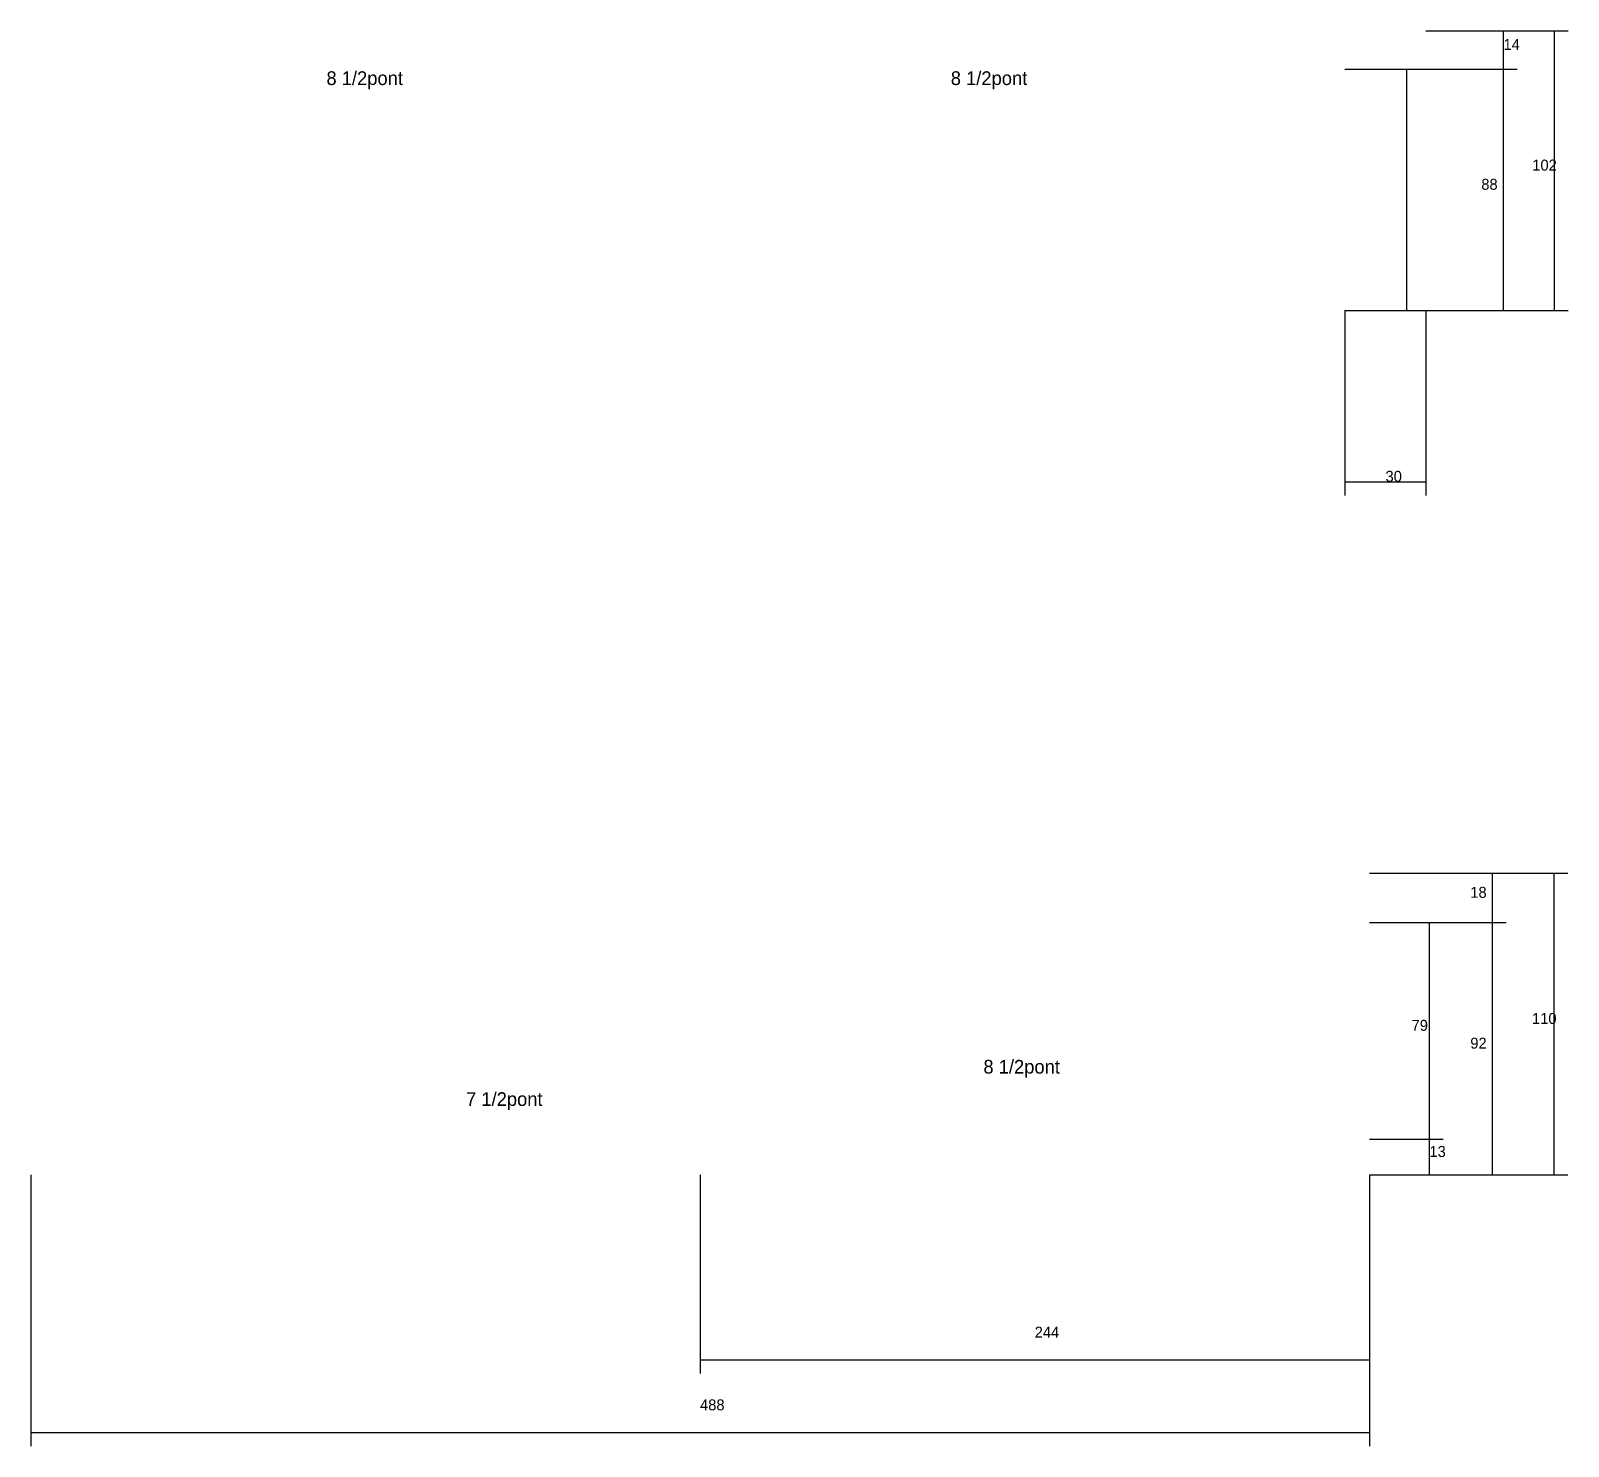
# Model space of a CAD drawing. Header units: metres. Extents: x -6602 to -4525, y 7378 to 8645.
# Drawn here: x -6602 to -6042, y 8091 to 8607 of the extents above; entities that cross this region are included whole.
import ezdxf

# ---------------------------------------------------------------- set-up
doc = ezdxf.new("R2010")
doc.units = ezdxf.units.M
for name, color, linetype in [('COTA', 4, 'Continuous'), ('NOMENCLATURA', 7, 'Continuous'), ('Painéis', 200, 'Continuous'), ('SARR_2.2x7', 40, 'Continuous')]:
    doc.layers.add(name, color=color, linetype=linetype)

msp = doc.modelspace()

# ---------------------------------------------------------------- linework, layer by layer
at = {"layer": 'COTA'}
for p, q in [((-6093.8, 8607.2), (-6060.5, 8607.2)), ((-6093.8, 8607.2), (-6041.9, 8607.2)), ((-6065.5, 8593.2), (-6065.5, 8607.2)), ((-6046.9, 8505.2), (-6046.9, 8607.2)), ((-6093.8, 8593.2), (-6060.5, 8593.2)), ((-6093.8, 8593.2), (-6060.5, 8593.2)), ((-6065.5, 8505.2), (-6065.5, 8593.2)), ((-6123.3, 8505.2), (-6123.3, 8437.7)), ((-6093.8, 8505.2), (-6093.8, 8437.7)), ((-6093.8, 8505.2), (-6060.5, 8505.2)), ((-6093.8, 8505.2), (-6041.9, 8505.2)), ((-6123.3, 8442.7), (-6093.8, 8442.7)), ((-6114.4, 8300), (-6064.5, 8300)), ((-6114.4, 8300), (-6042, 8300)), ((-6069.5, 8282), (-6069.5, 8300)), ((-6047, 8190), (-6047, 8300)), ((-6114.4, 8282), (-6064.5, 8282)), ((-6114.4, 8282), (-6064.5, 8282)), ((-6114.4, 8282), (-6087.5, 8282)), ((-6092.5, 8203), (-6092.5, 8282)), ((-6069.5, 8190), (-6069.5, 8282)), ((-6114.4, 8203), (-6087.5, 8203)), ((-6114.4, 8203), (-6087.5, 8203)), ((-6092.5, 8190), (-6092.5, 8203)), ((-6602.4, 8190), (-6602.4, 8091)), ((-6358.4, 8190), (-6358.4, 8117.5)), ((-6114.4, 8190), (-6064.5, 8190)), ((-6114.4, 8190), (-6042, 8190)), ((-6114.4, 8190), (-6114.4, 8091)), ((-6114.4, 8190), (-6087.5, 8190)), ((-6114.4, 8177.8), (-6114.4, 8117.5)), ((-6358.4, 8122.5), (-6114.4, 8122.5)), ((-6602.4, 8096), (-6114.4, 8096))]:
    msp.add_line(p, q, dxfattribs=at)
at = {"layer": 'Painéis'}
for p, q in [((-6123.3, 8593.2), (-6093.8, 8593.2)), ((-6123.3, 8505.2), (-6093.8, 8505.2))]:
    msp.add_line(p, q, dxfattribs=at)
at = {"layer": 'SARR_2.2x7'}
msp.add_line((-6100.8, 8505.2), (-6100.8, 8593.2), dxfattribs=at)

# ---------------------------------------------------------------- texts
at = {"layer": 'COTA'}
for s, p in [('14', (-6065.5, 8600.2)), ('102', (-6055, 8556.2)), ('88', (-6073.6, 8549.2)), ('30', (-6108.5, 8442.7)), ('18', (-6077.6, 8291)), ('79', (-6099, 8242.5)), ('110', (-6055.1, 8245)), ('92', (-6077.6, 8236)), ('13', (-6092.5, 8196.5)), ('244', (-6236.4, 8130.6)), ('488', (-6358.4, 8104.1))]:
    msp.add_text(s, height=4, dxfattribs=at).set_placement(p)
at = {"layer": 'NOMENCLATURA'}
for s, p in [('8 1/2pont', (-6494.6, 8587.4)), ('8 1/2pont', (-6267, 8587.4)), ('8 1/2pont', (-6255.1, 8226.9)), ('7 1/2pont', (-6443.7, 8215.1))]:
    msp.add_text(s, height=5, dxfattribs=at).set_placement(p)

doc.saveas('drawing.dxf')
